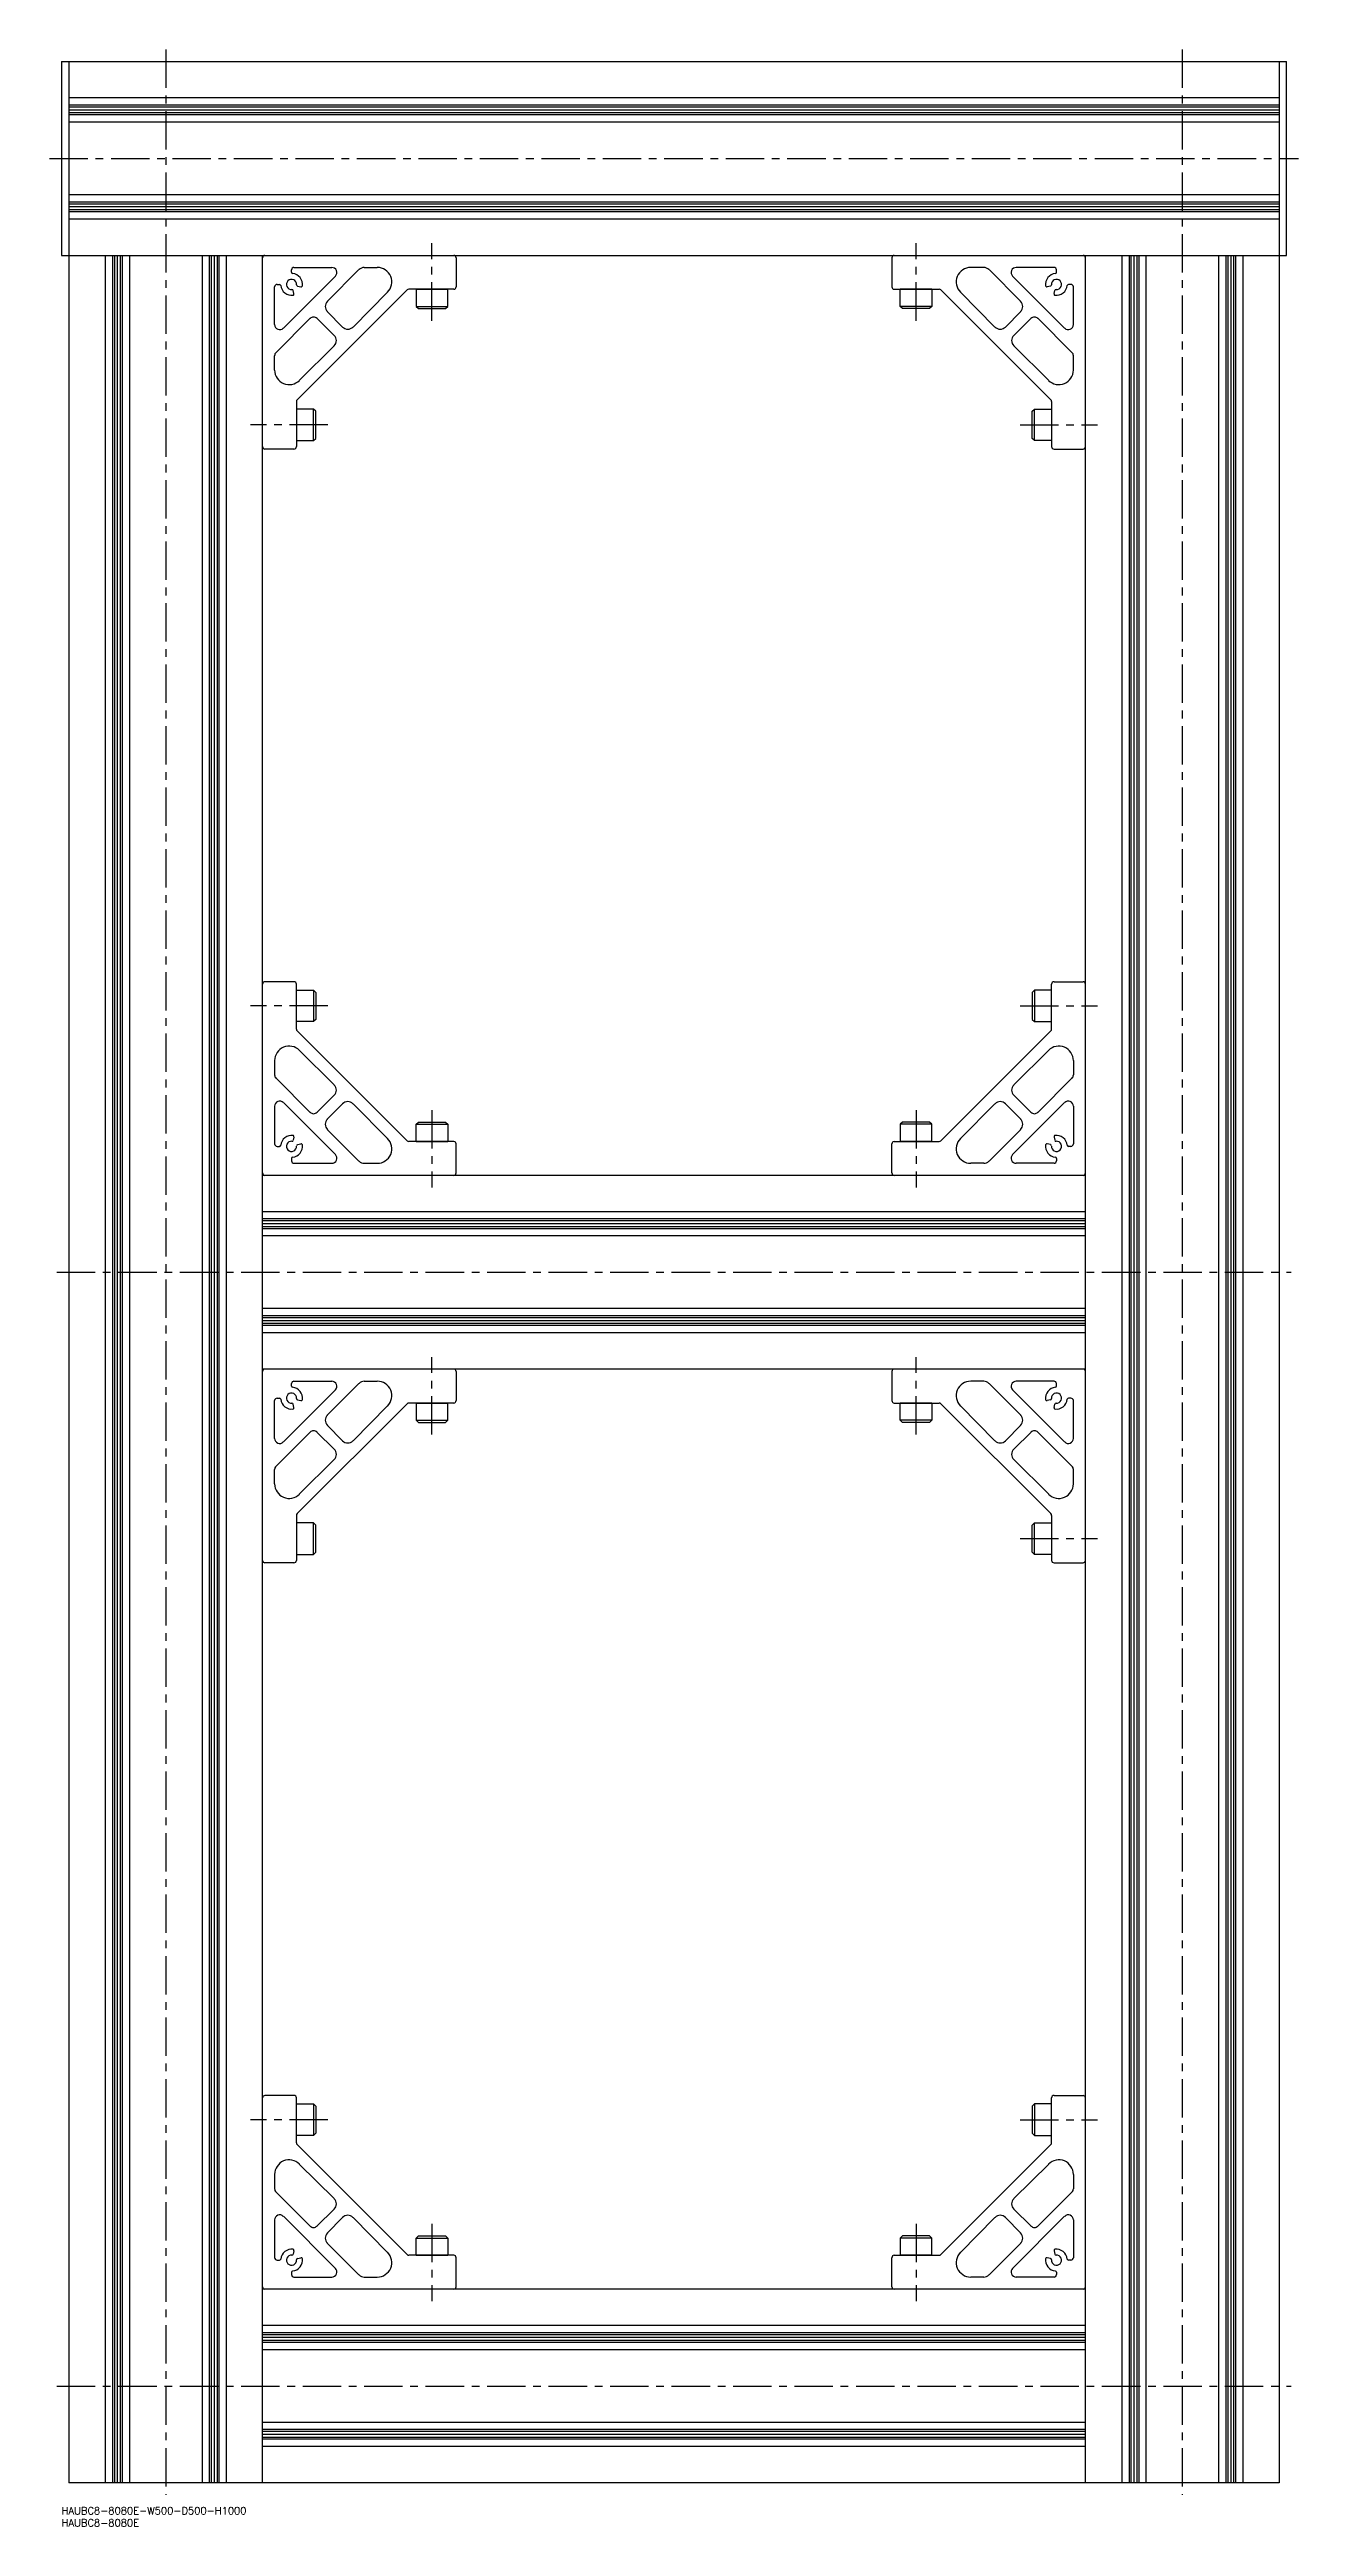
# Model space of a CAD drawing. Extents: x -5 to 1211, y -8 to 1575.
# Drawn here: x -5 to 511, y -8 to 1015 of the extents above; entities that cross this region are included whole.
import ezdxf

# ---------------------------------------------------------------- set-up
doc = ezdxf.new("R2010")
doc.units = 0
doc.header["$LTSCALE"] = 0.5
doc.linetypes.add('CENTER', pattern=[50.8, 31.75, -6.35, 6.35, -6.35])
for name, color, linetype in [('MSM_CENTER', 1, 'CENTER'), ('MSM_CONTINUOUS', 7, 'CONTINUOUS'), ('MSM_PART_NUMBER', 7, 'CONTINUOUS')]:
    doc.layers.add(name, color=color, linetype=linetype)
doc.styles.get("Standard").update_dxf_attribs({"font": 'txt.shx', "height": 3, "bigfont": 'bigfont.shx'})

# ---------------------------------------------------------------- blocks, each defined once
blk = doc.blocks.new('*U8')
at = {"layer": 'MSM_PART_NUMBER'}
blk.add_text('HAUBC8-8080E-W500-D500-H1000', height=3, dxfattribs=at).set_placement((0, -3))
blk = doc.blocks.new('*U9')
at = {"layer": 'MSM_PART_NUMBER'}
blk.add_text('HAUBC8-8080E', height=3, dxfattribs=at).set_placement((0, -8))

msp = doc.modelspace()

# ---------------------------------------------------------------- linework, layer by layer
at = {"layer": 'MSM_CENTER'}
for p, q in [((43, 1015), (43, 5)), ((463, 1015), (463, 5)), ((-5, 970), (511, 970)), ((153, 903), (153, 935)), ((353, 903), (353, 935)), ((110, 860), (78, 860)), ((396, 860), (428, 860)), ((110, 620), (78, 620)), ((396, 620), (428, 620)), ((153, 577), (153, 545)), ((353, 577), (353, 545)), ((-2, 510), (508, 510)), ((153, 443), (153, 475)), ((353, 443), (353, 475)), ((396, 400), (428, 400)), ((110, 160), (78, 160)), ((396, 160), (428, 160)), ((153, 117), (153, 85)), ((353, 117), (353, 85)), ((-2, 50), (508, 50))]:
    msp.add_line(p, q, dxfattribs=at)
at = {"layer": 'MSM_CONTINUOUS'}
for p, q in [((0, 1010), (506, 1010)), ((0, 1010), (0, 930)), ((3, 1010), (3, 10)), ((503, 1010), (503, 10)), ((506, 930), (506, 1010)), ((503, 995), (3, 995)), ((503, 992), (3, 992)), ((503, 991.2), (3, 991.2)), ((503, 990), (3, 990)), ((503, 988.8), (3, 988.8)), ((503, 988), (3, 988)), ((503, 985), (3, 985)), ((503, 955), (3, 955)), ((503, 952), (3, 952)), ((503, 951.2), (3, 951.2)), ((503, 950), (3, 950)), ((503, 948.8), (3, 948.8)), ((503, 948), (3, 948)), ((503, 945), (3, 945)), ((0, 930), (506, 930)), ((18, 930), (18, 10)), ((21, 930), (21, 10)), ((21.8, 930), (21.8, 10)), ((23, 930), (23, 10)), ((24.2, 930), (24.2, 10)), ((25, 930), (25, 10)), ((28, 930), (28, 10)), ((58, 930), (58, 10)), ((61, 930), (61, 10)), ((61.8, 930), (61.8, 10)), ((63, 930), (63, 10)), ((64.2, 930), (64.2, 10)), ((65, 930), (65, 10)), ((68, 930), (68, 10)), ((83, 10), (83, 930)), ((113.1, 921.4), (91.6, 899.9)), ((95, 923), (95, 924)), ((96, 925), (111.6, 925)), ((109.7, 911), (122.8, 924.1)), ((125, 925), (130.4, 925)), ((163, 929), (163, 917)), ((343, 929), (343, 917)), ((381, 925), (375.6, 925)), ((396.3, 911), (383.2, 924.1)), ((392.9, 921.4), (414.4, 899.9)), ((410, 925), (394.4, 925)), ((411, 923), (411, 924)), ((423, 10), (423, 930)), ((438, 930), (438, 10)), ((441, 930), (441, 10)), ((441.8, 930), (441.8, 10)), ((443, 930), (443, 10)), ((444.2, 930), (444.2, 10)), ((445, 930), (445, 10)), ((448, 930), (448, 10)), ((478, 930), (478, 10)), ((481, 930), (481, 10)), ((481.8, 930), (481.8, 10)), ((483, 930), (483, 10)), ((484.2, 930), (484.2, 10)), ((485, 930), (485, 10)), ((488, 930), (488, 10)), ((88, 901.4), (88, 917)), ((89, 918), (90, 918)), ((96, 914.2), (95.7, 915.5)), ((142.7, 915.7), (97.3, 870.3)), ((97.5, 917.3), (98.8, 917)), ((134.7, 914.8), (120.4, 900.4)), ((162, 916), (143.4, 916)), ((146.5, 916), (146.5, 908.9)), ((146.5, 916), (159.5, 916)), ((159.5, 908.9), (159.5, 916)), ((344, 916), (362.6, 916)), ((346.5, 908.9), (346.5, 916)), ((359.5, 916), (346.5, 916)), ((359.5, 916), (359.5, 908.9)), ((363.3, 915.7), (408.7, 870.3)), ((371.3, 914.8), (385.6, 900.4)), ((408.5, 917.3), (407.2, 917)), ((410, 914.2), (410.3, 915.5)), ((417, 918), (416, 918)), ((418, 901.4), (418, 917)), ((88.6, 889.9), (102.7, 904)), ((105.5, 904), (112.6, 896.9)), ((116.1, 900.4), (109.7, 906.8)), ((146.5, 908.9), (147.4, 908)), ((146.5, 908.9), (159.5, 908.9)), ((147.4, 908), (158.6, 908)), ((158.6, 908), (159.5, 908.9)), ((347.4, 908), (346.5, 908.9)), ((359.5, 908.9), (346.5, 908.9)), ((358.6, 908), (347.4, 908)), ((359.5, 908.9), (358.6, 908)), ((389.9, 900.4), (396.3, 906.8)), ((400.5, 904), (393.4, 896.9)), ((417.4, 889.9), (403.3, 904)), ((112.6, 892.6), (98.2, 878.3)), ((393.4, 892.6), (407.8, 878.3)), ((88, 882.6), (88, 888.5)), ((418, 882.6), (418, 888.5)), ((97, 869.6), (97, 851)), ((409, 869.6), (409, 851)), ((104.1, 866.5), (97, 866.5)), ((105, 865.6), (104.1, 866.5)), ((104.1, 853.5), (104.1, 866.5)), ((105, 854.4), (105, 865.6)), ((401, 865.6), (401.9, 866.5)), ((401, 854.4), (401, 865.6)), ((401.9, 866.5), (409, 866.5)), ((401.9, 853.5), (401.9, 866.5)), ((96, 850), (84, 850)), ((97, 853.5), (104.1, 853.5)), ((104.1, 853.5), (105, 854.4)), ((401.9, 853.5), (401, 854.4)), ((409, 853.5), (401.9, 853.5)), ((410, 850), (422, 850)), ((96, 630), (84, 630)), ((97, 610.4), (97, 629)), ((97, 626.5), (104.1, 626.5)), ((104.1, 626.5), (105, 625.6)), ((104.1, 626.5), (104.1, 613.5)), ((105, 625.6), (105, 614.4)), ((401.9, 626.5), (401, 625.6)), ((401, 625.6), (401, 614.4)), ((409, 626.5), (401.9, 626.5)), ((401.9, 626.5), (401.9, 613.5)), ((409, 610.4), (409, 629)), ((410, 630), (422, 630)), ((105, 614.4), (104.1, 613.5)), ((401, 614.4), (401.9, 613.5)), ((104.1, 613.5), (97, 613.5)), ((142.7, 564.3), (97.3, 609.7)), ((363.3, 564.3), (408.7, 609.7)), ((401.9, 613.5), (409, 613.5)), ((88, 597.4), (88, 591.5)), ((112.6, 587.4), (98.2, 601.7)), ((393.4, 587.4), (407.8, 601.7)), ((418, 597.4), (418, 591.5)), ((88.6, 590.1), (102.7, 576)), ((105.5, 576), (112.6, 583.1)), ((400.5, 576), (393.4, 583.1)), ((417.4, 590.1), (403.3, 576)), ((88, 578.6), (88, 563)), ((113.1, 558.6), (91.6, 580.1)), ((116.1, 579.6), (109.7, 573.2)), ((134.7, 565.2), (120.4, 579.6)), ((371.3, 565.2), (385.6, 579.6)), ((389.9, 579.6), (396.3, 573.2)), ((392.9, 558.6), (414.4, 580.1)), ((418, 578.6), (418, 563)), ((96, 565.8), (95.7, 564.5)), ((97.5, 562.7), (98.8, 563)), ((109.7, 569), (122.8, 555.9)), ((162, 564), (143.4, 564)), ((146.5, 571.1), (147.4, 572)), ((146.5, 564), (146.5, 571.1)), ((146.5, 571.1), (159.5, 571.1)), ((146.5, 564), (159.5, 564)), ((147.4, 572), (158.6, 572)), ((158.6, 572), (159.5, 571.1)), ((159.5, 571.1), (159.5, 564)), ((163, 551), (163, 563)), ((343, 551), (343, 563)), ((344, 564), (362.6, 564)), ((347.4, 572), (346.5, 571.1)), ((346.5, 571.1), (346.5, 564)), ((359.5, 571.1), (346.5, 571.1)), ((359.5, 564), (346.5, 564)), ((358.6, 572), (347.4, 572)), ((359.5, 571.1), (358.6, 572)), ((359.5, 564), (359.5, 571.1)), ((396.3, 569), (383.2, 555.9)), ((408.5, 562.7), (407.2, 563)), ((410, 565.8), (410.3, 564.5)), ((89, 562), (90, 562)), ((95, 557), (95, 556)), ((96, 555), (111.6, 555)), ((125, 555), (130.4, 555)), ((381, 555), (375.6, 555)), ((410, 555), (394.4, 555)), ((411, 557), (411, 556)), ((417, 562), (416, 562)), ((423, 550), (83, 550)), ((423, 535), (83, 535)), ((423, 532), (83, 532)), ((423, 531.2), (83, 531.2)), ((423, 530), (83, 530)), ((423, 528.8), (83, 528.8)), ((423, 528), (83, 528)), ((423, 525), (83, 525)), ((423, 495), (83, 495)), ((423, 492), (83, 492)), ((423, 491.2), (83, 491.2)), ((423, 490), (83, 490)), ((423, 488.8), (83, 488.8)), ((423, 488), (83, 488)), ((423, 485), (83, 485)), ((423, 470), (83, 470)), ((113.1, 461.4), (91.6, 439.9)), ((95, 463), (95, 464)), ((96, 465), (111.6, 465)), ((109.7, 451), (122.8, 464.1)), ((125, 465), (130.4, 465)), ((163, 469), (163, 457)), ((343, 469), (343, 457)), ((381, 465), (375.6, 465)), ((396.3, 451), (383.2, 464.1)), ((392.9, 461.4), (414.4, 439.9)), ((410, 465), (394.4, 465)), ((411, 463), (411, 464)), ((88, 441.4), (88, 457)), ((89, 458), (90, 458)), ((96, 454.2), (95.7, 455.5)), ((142.7, 455.7), (97.3, 410.3)), ((97.5, 457.3), (98.8, 457)), ((134.7, 454.8), (120.4, 440.4)), ((162, 456), (143.4, 456)), ((146.5, 456), (146.5, 448.9)), ((146.5, 456), (159.5, 456)), ((159.5, 448.9), (159.5, 456)), ((344, 456), (362.6, 456)), ((346.5, 448.9), (346.5, 456)), ((359.5, 456), (346.5, 456)), ((359.5, 456), (359.5, 448.9)), ((363.3, 455.7), (408.7, 410.3)), ((371.3, 454.8), (385.6, 440.4)), ((408.5, 457.3), (407.2, 457)), ((410, 454.2), (410.3, 455.5)), ((417, 458), (416, 458)), ((418, 441.4), (418, 457)), ((88.6, 429.9), (102.7, 444)), ((105.5, 444), (112.6, 436.9)), ((116.1, 440.4), (109.7, 446.8)), ((146.5, 448.9), (147.4, 448)), ((146.5, 448.9), (159.5, 448.9)), ((147.4, 448), (158.6, 448)), ((158.6, 448), (159.5, 448.9)), ((347.4, 448), (346.5, 448.9)), ((359.5, 448.9), (346.5, 448.9)), ((358.6, 448), (347.4, 448)), ((359.5, 448.9), (358.6, 448)), ((389.9, 440.4), (396.3, 446.8)), ((400.5, 444), (393.4, 436.9)), ((417.4, 429.9), (403.3, 444)), ((112.6, 432.6), (98.2, 418.3)), ((393.4, 432.6), (407.8, 418.3)), ((88, 422.6), (88, 428.5)), ((418, 422.6), (418, 428.5)), ((97, 409.6), (97, 391)), ((409, 409.6), (409, 391)), ((104.1, 406.5), (97, 406.5)), ((105, 405.6), (104.1, 406.5)), ((104.1, 393.5), (104.1, 406.5)), ((105, 394.4), (105, 405.6)), ((401, 405.6), (401.9, 406.5)), ((401, 394.4), (401, 405.6)), ((401.9, 406.5), (409, 406.5)), ((401.9, 393.5), (401.9, 406.5)), ((96, 390), (84, 390)), ((97, 393.5), (104.1, 393.5)), ((104.1, 393.5), (105, 394.4)), ((401.9, 393.5), (401, 394.4)), ((409, 393.5), (401.9, 393.5)), ((410, 390), (422, 390)), ((96, 170), (84, 170)), ((97, 150.4), (97, 169)), ((97, 166.5), (104.1, 166.5)), ((104.1, 166.5), (105, 165.6)), ((104.1, 166.5), (104.1, 153.5)), ((105, 165.6), (105, 154.4)), ((401.9, 166.5), (401, 165.6)), ((401, 165.6), (401, 154.4)), ((409, 166.5), (401.9, 166.5)), ((401.9, 166.5), (401.9, 153.5)), ((409, 150.4), (409, 169)), ((410, 170), (422, 170)), ((104.1, 153.5), (97, 153.5)), ((105, 154.4), (104.1, 153.5)), ((401, 154.4), (401.9, 153.5)), ((401.9, 153.5), (409, 153.5)), ((142.7, 104.3), (97.3, 149.7)), ((363.3, 104.3), (408.7, 149.7)), ((88, 137.4), (88, 131.5)), ((112.6, 127.4), (98.2, 141.7)), ((393.4, 127.4), (407.8, 141.7)), ((418, 137.4), (418, 131.5)), ((88.6, 130.1), (102.7, 116)), ((105.5, 116), (112.6, 123.1)), ((400.5, 116), (393.4, 123.1)), ((417.4, 130.1), (403.3, 116)), ((88, 118.6), (88, 103)), ((113.1, 98.6), (91.6, 120.1)), ((116.1, 119.6), (109.7, 113.2)), ((134.7, 105.2), (120.4, 119.6)), ((371.3, 105.2), (385.6, 119.6)), ((389.9, 119.6), (396.3, 113.2)), ((392.9, 98.6), (414.4, 120.1)), ((418, 118.6), (418, 103)), ((96, 105.8), (95.7, 104.5)), ((97.5, 102.7), (98.8, 103)), ((109.7, 109), (122.8, 95.9)), ((162, 104), (143.4, 104)), ((146.5, 111.1), (147.4, 112)), ((146.5, 104), (146.5, 111.1)), ((146.5, 111.1), (159.5, 111.1)), ((146.5, 104), (159.5, 104)), ((147.4, 112), (158.6, 112)), ((158.6, 112), (159.5, 111.1)), ((159.5, 111.1), (159.5, 104)), ((163, 91), (163, 103)), ((343, 91), (343, 103)), ((344, 104), (362.6, 104)), ((347.4, 112), (346.5, 111.1)), ((346.5, 111.1), (346.5, 104)), ((359.5, 111.1), (346.5, 111.1)), ((359.5, 104), (346.5, 104)), ((358.6, 112), (347.4, 112)), ((359.5, 111.1), (358.6, 112)), ((359.5, 104), (359.5, 111.1)), ((396.3, 109), (383.2, 95.9)), ((408.5, 102.7), (407.2, 103)), ((410, 105.8), (410.3, 104.5)), ((89, 102), (90, 102)), ((95, 97), (95, 96)), ((96, 95), (111.6, 95)), ((125, 95), (130.4, 95)), ((381, 95), (375.6, 95)), ((410, 95), (394.4, 95)), ((411, 97), (411, 96)), ((417, 102), (416, 102)), ((423, 90), (83, 90)), ((423, 75), (83, 75)), ((423, 72), (83, 72)), ((423, 71.2), (83, 71.2)), ((423, 70), (83, 70)), ((423, 68.8), (83, 68.8)), ((423, 68), (83, 68)), ((423, 65), (83, 65)), ((423, 35), (83, 35)), ((423, 32), (83, 32)), ((423, 31.2), (83, 31.2)), ((423, 30), (83, 30)), ((423, 28.8), (83, 28.8)), ((423, 28), (83, 28)), ((423, 25), (83, 25)), ((503, 10), (3, 10))]:
    msp.add_line(p, q, dxfattribs=at)
for centre, radius, start, end in [((84, 929), 1, 90, 180), ((96, 924), 1, 90, 180), ((95.5, 923), 0.5, 180.0013, 264.2604), ((95, 918), 4.5, 352.1801, 84.2609), ((111.6, 922.9), 2.1, 315, 90), ((125, 922), 3, 89.9998, 134.9998), ((130.4, 919), 6, 315, 89.9999), ((162, 929), 1, 0, 90), ((344, 929), 1, 90, 180), ((375.6, 919), 6, 90.0001, 225), ((381, 922), 3, 45.0002, 90.0002), ((394.4, 922.9), 2.1, 90, 225), ((411, 918), 4.5, 95.7391, 187.8199), ((410, 924), 1, 0, 90), ((410.5, 923), 0.5, 275.7396, 359.9987), ((422, 929), 1, 0, 90), ((89, 917), 1, 90, 180), ((90, 917.5), 0.5, 5.7365, 90.0016), ((95, 918), 4.5, 185.7397, 277.8193), ((95, 918), 2.1, 356.0866, 273.9121), ((95.2, 915.4), 0.5, 14.9999, 93.9121), ((95.5, 914), 0.5, 277.8211, 14.9986), ((97.6, 917.8), 0.5, 176.0866, 255.0001), ((99, 917.5), 0.5, 255.0003, 352.1775), ((111.9, 908.9), 3, 134.9999, 224.9999), ((143.4, 915), 1, 89.9992, 134.9995), ((162, 917), 1, 270, 0), ((344, 917), 1, 180, 270), ((362.6, 915), 1, 45.0005, 90.0008), ((394.1, 908.9), 3, 315.0001, 45.0001), ((407, 917.5), 0.5, 187.8225, 284.9997), ((408.4, 917.8), 0.5, 284.9999, 3.9134), ((411, 918), 2.1, 266.0879, 183.9134), ((410.5, 914), 0.5, 165.0014, 262.1789), ((410.8, 915.4), 0.5, 86.0879, 165.0001), ((411, 918), 4.5, 262.1807, 354.2603), ((416, 917.5), 0.5, 89.9984, 174.2635), ((417, 917), 1, 0, 90), ((90.1, 901.4), 2.1, 180, 315), ((104.1, 902.5), 2, 44.9988, 135.0008), ((118.2, 902.5), 3, 225.0007, 314.9995), ((387.8, 902.5), 3, 225.0005, 314.9993), ((401.9, 902.5), 2, 44.9992, 135.0012), ((415.9, 901.4), 2.1, 225, 0), ((110.5, 894.8), 3, 314.9998, 44.9999), ((395.5, 894.8), 3, 135.0001, 225.0002), ((90, 888.5), 2, 134.9992, 179.9989), ((94, 882.6), 6, 180, 315), ((412, 882.6), 6, 225, 360), ((416, 888.5), 2, 0.0011, 45.0008), ((98, 869.6), 1, 135.0011, 180.0014), ((408, 869.6), 1, 359.9986, 44.9989), ((84, 851), 1, 180, 270), ((96, 851), 1, 270, 0.0021), ((410, 851), 1, 179.9979, 270), ((422, 851), 1, 270, 0), ((84, 629), 1, 90, 180), ((96, 629), 1, 359.9979, 90), ((410, 629), 1, 90, 180.0021), ((422, 629), 1, 0, 90), ((98, 610.4), 1, 179.9986, 224.9989), ((408, 610.4), 1, 315.0011, 0.0014), ((94, 597.4), 6, 45, 180), ((412, 597.4), 6, 0, 135), ((90, 591.5), 2, 180.0011, 225.0008), ((110.5, 585.2), 3, 315.0001, 45.0002), ((395.5, 585.2), 3, 134.9998, 224.9999), ((416, 591.5), 2, 314.9992, 359.9989), ((90.1, 578.6), 2.1, 45, 180), ((104.1, 577.5), 2, 224.9992, 315.0012), ((111.9, 571.1), 3, 135.0001, 225.0001), ((118.2, 577.5), 3, 45.0005, 134.9993), ((387.8, 577.5), 3, 45.0007, 134.9995), ((394.1, 571.1), 3, 314.9999, 44.9999), ((401.9, 577.5), 2, 224.9988, 315.0008), ((415.9, 578.6), 2.1, 0, 135), ((89, 563), 1, 180, 270), ((95, 562), 4.5, 82.1807, 174.2603), ((95, 562), 2.1, 86.0879, 3.9134), ((95.2, 564.6), 0.5, 266.0879, 345.0001), ((95.5, 566), 0.5, 345.0014, 82.1789), ((97.6, 562.2), 0.5, 104.9999, 183.9134), ((99, 562.5), 0.5, 7.8225, 104.9997), ((130.4, 561), 6, 270.0001, 45), ((143.4, 565), 1, 225.0005, 270.0008), ((162, 563), 1, 0, 90), ((344, 563), 1, 90, 180), ((362.6, 565), 1, 269.9992, 314.9995), ((375.6, 561), 6, 135, 269.9999), ((407, 562.5), 0.5, 75.0003, 172.1775), ((408.4, 562.2), 0.5, 356.0866, 75.0001), ((411, 562), 2.1, 176.0866, 93.9121), ((410.5, 566), 0.5, 97.8211, 194.9986), ((410.8, 564.6), 0.5, 194.9999, 273.9121), ((411, 562), 4.5, 5.7397, 97.8193), ((417, 563), 1, 270, 0), ((90, 562.5), 0.5, 269.9984, 354.2635), ((95.5, 557), 0.5, 95.7396, 179.9987), ((96, 556), 1, 180, 270), ((95, 562), 4.5, 275.7391, 7.8199), ((111.6, 557.1), 2.1, 270, 45), ((125, 558), 3, 225.0002, 270.0002), ((381, 558), 3, 269.9998, 314.9998), ((394.4, 557.1), 2.1, 135, 270), ((411, 562), 4.5, 172.1801, 264.2609), ((410, 556), 1, 270, 0), ((410.5, 557), 0.5, 0.0013, 84.2604), ((416, 562.5), 0.5, 185.7365, 270.0016), ((84, 551), 1, 180, 270), ((162, 551), 1, 270, 0), ((344, 551), 1, 180, 270), ((422, 551), 1, 270, 0), ((84, 469), 1, 90, 180), ((96, 464), 1, 90, 180), ((95.5, 463), 0.5, 180.0013, 264.2604), ((95, 458), 4.5, 352.1801, 84.2609), ((111.6, 462.9), 2.1, 315, 90), ((125, 462), 3, 89.9998, 134.9998), ((130.4, 459), 6, 315, 89.9999), ((162, 469), 1, 0, 90), ((344, 469), 1, 90, 180), ((375.6, 459), 6, 90.0001, 225), ((381, 462), 3, 45.0002, 90.0002), ((394.4, 462.9), 2.1, 90, 225), ((411, 458), 4.5, 95.7391, 187.8199), ((410, 464), 1, 0, 90), ((410.5, 463), 0.5, 275.7396, 359.9987), ((422, 469), 1, 0, 90), ((89, 457), 1, 90, 180), ((90, 457.5), 0.5, 5.7365, 90.0016), ((95, 458), 4.5, 185.7397, 277.8193), ((95, 458), 2.1, 356.0866, 273.9121), ((95.2, 455.4), 0.5, 14.9999, 93.9121), ((95.5, 454), 0.5, 277.8211, 14.9986), ((97.6, 457.8), 0.5, 176.0866, 255.0001), ((99, 457.5), 0.5, 255.0003, 352.1775), ((111.9, 448.9), 3, 134.9999, 224.9999), ((143.4, 455), 1, 89.9992, 134.9995), ((162, 457), 1, 270, 0), ((344, 457), 1, 180, 270), ((362.6, 455), 1, 45.0005, 90.0008), ((394.1, 448.9), 3, 315.0001, 45.0001), ((407, 457.5), 0.5, 187.8225, 284.9997), ((408.4, 457.8), 0.5, 284.9999, 3.9134), ((411, 458), 2.1, 266.0879, 183.9134), ((410.5, 454), 0.5, 165.0014, 262.1789), ((410.8, 455.4), 0.5, 86.0879, 165.0001), ((411, 458), 4.5, 262.1807, 354.2603), ((416, 457.5), 0.5, 89.9984, 174.2635), ((417, 457), 1, 0, 90), ((90.1, 441.4), 2.1, 180, 315), ((104.1, 442.5), 2, 44.9988, 135.0008), ((118.2, 442.5), 3, 225.0007, 314.9995), ((387.8, 442.5), 3, 225.0005, 314.9993), ((401.9, 442.5), 2, 44.9992, 135.0012), ((415.9, 441.4), 2.1, 225, 0), ((90, 428.5), 2, 134.9992, 179.9989), ((110.5, 434.8), 3, 314.9998, 44.9999), ((395.5, 434.8), 3, 135.0001, 225.0002), ((416, 428.5), 2, 0.0011, 45.0008), ((94, 422.6), 6, 180, 315), ((412, 422.6), 6, 225, 360), ((98, 409.6), 1, 135.0011, 180.0014), ((408, 409.6), 1, 359.9986, 44.9989), ((84, 391), 1, 180, 270), ((96, 391), 1, 270, 0.0021), ((410, 391), 1, 179.9979, 270), ((422, 391), 1, 270, 0), ((84, 169), 1, 90, 180), ((96, 169), 1, 359.9979, 90), ((410, 169), 1, 90, 180.0021), ((422, 169), 1, 0, 90), ((94, 137.4), 6, 45, 180), ((98, 150.4), 1, 179.9986, 224.9989), ((412, 137.4), 6, 0, 135), ((408, 150.4), 1, 315.0011, 0.0014), ((90, 131.5), 2, 180.0011, 225.0008), ((110.5, 125.2), 3, 315.0001, 45.0002), ((395.5, 125.2), 3, 134.9998, 224.9999), ((416, 131.5), 2, 314.9992, 359.9989), ((90.1, 118.6), 2.1, 45, 180), ((104.1, 117.5), 2, 224.9992, 315.0012), ((111.9, 111.1), 3, 135.0001, 225.0001), ((118.2, 117.5), 3, 45.0005, 134.9993), ((387.8, 117.5), 3, 45.0007, 134.9995), ((394.1, 111.1), 3, 314.9999, 44.9999), ((401.9, 117.5), 2, 224.9988, 315.0008), ((415.9, 118.6), 2.1, 0, 135), ((89, 103), 1, 180, 270), ((90, 102.5), 0.5, 269.9984, 354.2635), ((95, 102), 4.5, 82.1807, 174.2603), ((95, 102), 2.1, 86.0879, 3.9134), ((95.2, 104.6), 0.5, 266.0879, 345.0001), ((95, 102), 4.5, 275.7391, 7.8199), ((95.5, 106), 0.5, 345.0014, 82.1789), ((97.6, 102.2), 0.5, 104.9999, 183.9134), ((99, 102.5), 0.5, 7.8225, 104.9997), ((130.4, 101), 6, 270.0001, 45), ((143.4, 105), 1, 225.0005, 270.0008), ((162, 103), 1, 0, 90), ((344, 103), 1, 90, 180), ((362.6, 105), 1, 269.9992, 314.9995), ((375.6, 101), 6, 135, 269.9999), ((407, 102.5), 0.5, 75.0003, 172.1775), ((411, 102), 4.5, 172.1801, 264.2609), ((408.4, 102.2), 0.5, 356.0866, 75.0001), ((411, 102), 2.1, 176.0866, 93.9121), ((410.5, 106), 0.5, 97.8211, 194.9986), ((410.8, 104.6), 0.5, 194.9999, 273.9121), ((411, 102), 4.5, 5.7397, 97.8193), ((416, 102.5), 0.5, 185.7365, 270.0016), ((417, 103), 1, 270, 0), ((95.5, 97), 0.5, 95.7396, 179.9987), ((96, 96), 1, 180, 270), ((111.6, 97.1), 2.1, 270, 45), ((125, 98), 3, 225.0002, 270.0002), ((381, 98), 3, 269.9998, 314.9998), ((394.4, 97.1), 2.1, 135, 270), ((410, 96), 1, 270, 0), ((410.5, 97), 0.5, 0.0013, 84.2604), ((84, 91), 1, 180, 270), ((162, 91), 1, 270, 0), ((344, 91), 1, 180, 270), ((422, 91), 1, 270, 0)]:
    msp.add_arc(centre, radius, start, end, dxfattribs=at)

# ---------------------------------------------------------------- block references
for name in ['*U8', '*U9']:
    msp.add_blockref(name, (0, 0), dxfattribs=at)

doc.saveas('drawing.dxf')
